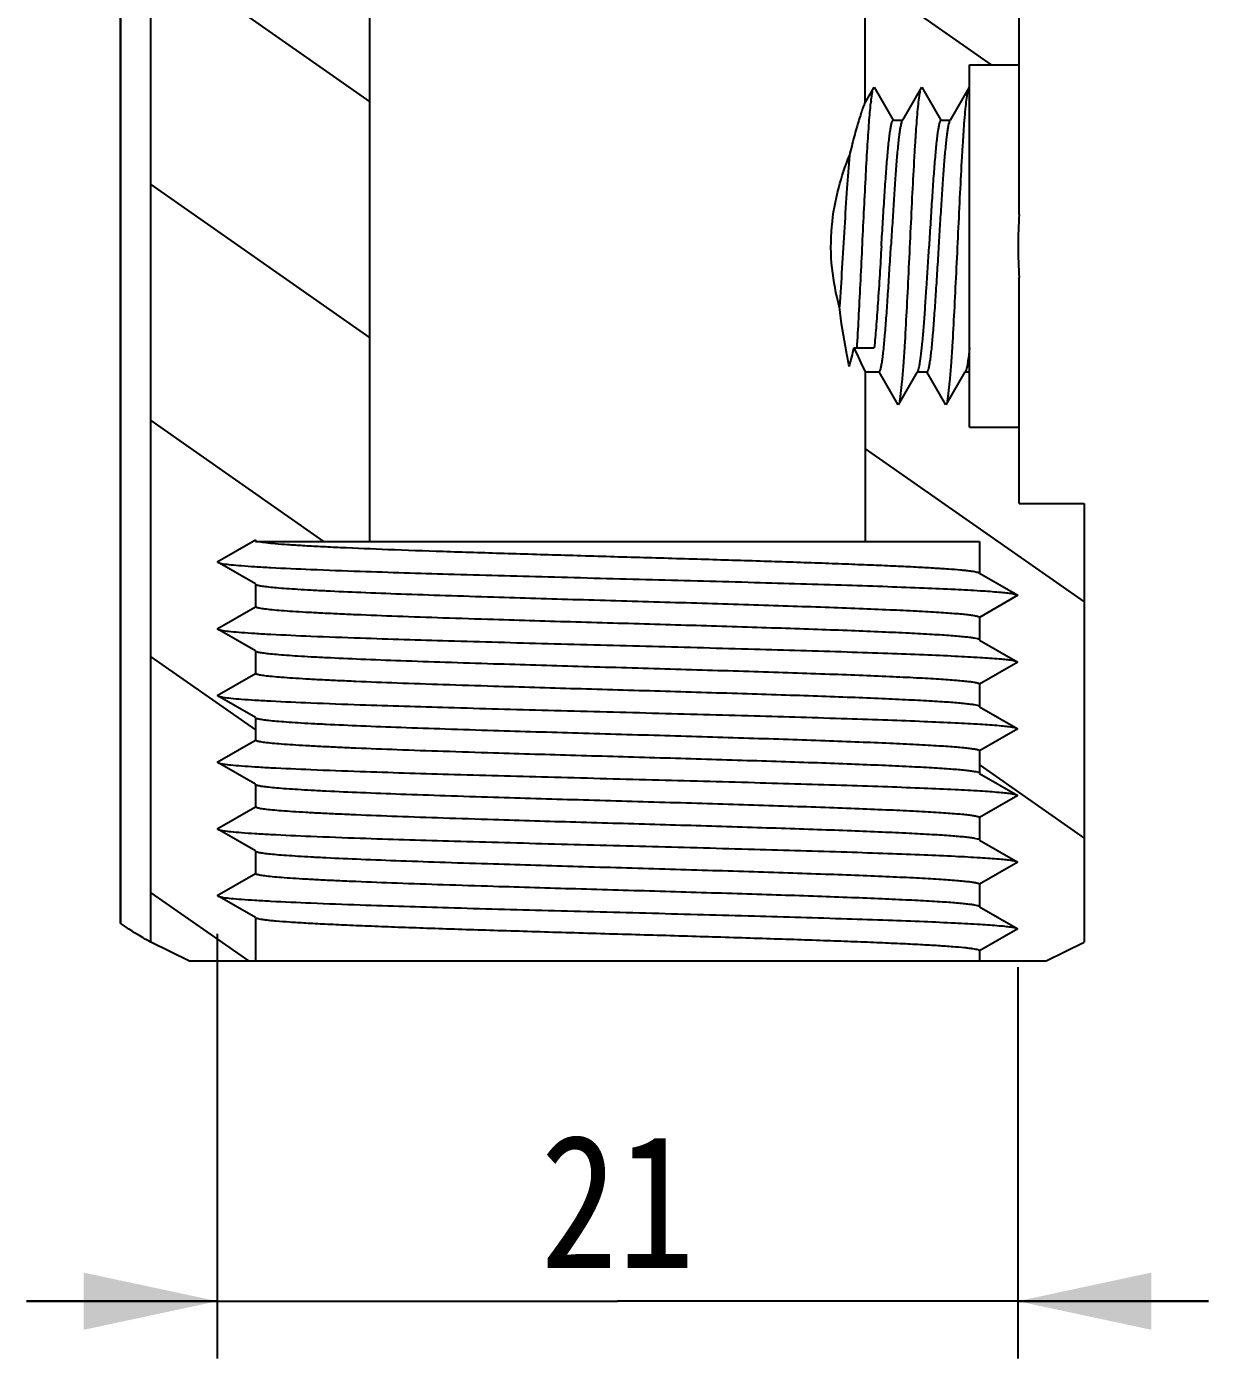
# Model space of a CAD drawing. Header units: millimetres. Extents: x 0 to 297, y 0 to 210.
# Drawn here: x 188.57 to 219.57, y 107.29 to 142.22 of the extents above; entities that cross this region are included whole.
import ezdxf

# ---------------------------------------------------------------- set-up
doc = ezdxf.new("R2010")
doc.units = ezdxf.units.MM
doc.header["$LTSCALE"] = 16.335
doc.layers.get('0').update_dxf_attribs({"linetype": 'CONTINUOUS'})
doc.layers.add('02___PRT_ALL_AXES', color=7, linetype='CONTINUOUS')
doc.styles.get("Standard").update_dxf_attribs({"font": 'txt', "width": 0.85})
doc.dimstyles.new('DIMSTYLE_1', dxfattribs={"dimtxt": 3.5, "dimasz": 3.5, "dimexe": 0.18, "dimexo": 0.0625, "dimgap": 0.09, "dimtad": 1, "dimdsep": 46, "dimtxsty": 'Standard', "dimblk": '_FILLED', "dimblk1": '_FILLED', "dimblk2": '_FILLED', "dimcen": 0.09, "dimadec": 0, "dimazin": 0, "dimtp": 0.01, "dimtm": 0.01, "dimtfac": 1, "dimtofl": 0, "dimtmove": 0, "dimatfit": 3, "dimldrblk": '_FILLED', "dimfxl": 0, "dimtolj": 1, "dimarcsym": 0})

# ---------------------------------------------------------------- blocks, each defined once
blk = doc.blocks.new('_FILLED')
at = {"color": 0, "linetype": 'ByBlock'}
blk.add_solid([(0, 0), (-1, 0.2143), (-1, -0.2143)], dxfattribs=at)
blk = doc.blocks.new('*D5')
at = {"color": 2, "linetype": 'Continuous'}
for p, q in [((193.573, 118.432), (193.573, 107.292)), ((214.573, 117.557), (214.573, 107.292)), ((193.573, 108.792), (188.573, 108.792)), ((188.573, 108.792), (204.073, 108.792)), ((219.573, 108.792), (204.073, 108.792)), ((214.573, 108.792), (219.573, 108.792))]:
    blk.add_line(p, q, dxfattribs=at)
at = {"color": 2, "linetype": 'Continuous', "xscale": 3.5, "yscale": 3.5, "zscale": 3.5}
blk.add_blockref('_FILLED', (193.573, 108.792), dxfattribs=at)
at = {"color": 2, "linetype": 'Continuous', "xscale": 3.5, "yscale": 3.5, "zscale": 3.5, "rotation": 180}
blk.add_blockref('_FILLED', (214.573, 108.792), dxfattribs=at)
at = {"color": 2, "linetype": 'Continuous', "insert": (204.073, 113.167), "char_height": 3.5, "width": 5.95, "attachment_point": 2, "line_spacing_factor": 0.9}
blk.add_mtext('21', dxfattribs=at)

msp = doc.modelspace()

# ---------------------------------------------------------------- hatches: boundary and pattern name
at = {"linetype": 'Continuous'}
h = msp.add_hatch(dxfattribs=at)
h.set_pattern_fill('DEFAULT__6', color=2, scale=5.071251, angle=325, style=0, pattern_type=0)
h.set_pattern_definition([(325, (0, 0), (2.90875, 4.15413), [])])
edge = h.paths.add_edge_path()
edge.add_line((194.923, 183.718), (196.373, 183.718))
edge.add_line((196.373, 145.218), (196.373, 183.718))
edge.add_line((196.373, 145.218), (197.573, 145.218))
edge.add_line((197.573, 145.218), (197.573, 128.718))
edge.add_line((194.573, 128.718), (197.573, 128.718))
edge.add_line((194.573, 128.759), (194.573, 128.718))
edge.add_line((193.573, 128.182), (194.573, 128.759))
edge.add_line((194.573, 127.604), (193.573, 128.182))
edge.add_line((194.573, 127.604), (194.573, 127.009))
edge.add_line((193.573, 126.432), (194.573, 127.009))
edge.add_line((194.573, 125.854), (193.573, 126.432))
edge.add_line((194.573, 125.854), (194.573, 125.259))
edge.add_line((193.573, 124.682), (194.573, 125.259))
edge.add_line((194.573, 124.104), (193.573, 124.682))
edge.add_line((194.573, 124.104), (194.573, 123.509))
edge.add_line((193.573, 122.932), (194.573, 123.509))
edge.add_line((194.573, 122.354), (193.573, 122.932))
edge.add_line((194.573, 122.354), (194.573, 121.759))
edge.add_line((193.573, 121.182), (194.573, 121.759))
edge.add_line((194.573, 120.604), (193.573, 121.182))
edge.add_line((194.573, 120.604), (194.573, 120.009))
edge.add_line((193.573, 119.432), (194.573, 120.009))
edge.add_line((194.573, 118.854), (193.573, 119.432))
edge.add_line((194.573, 118.854), (194.573, 117.718))
edge.add_line((192.824, 117.718), (194.573, 117.718))
edge.add_line((192.824, 117.718), (191.835, 118.213))
edge.add_line((191.835, 118.213), (191.835, 172.223))
edge.add_line((191.835, 172.223), (192.824, 172.718))
edge.add_line((192.824, 172.718), (193.923, 172.718))
edge.add_line((193.923, 173.12), (193.923, 172.718))
edge.add_line((195.123, 173.87), (193.923, 173.12))
edge.add_line((193.923, 174.62), (195.123, 173.87))
edge.add_line((193.923, 174.87), (193.923, 174.62))
edge.add_line((195.123, 175.62), (193.923, 174.87))
edge.add_line((193.923, 176.37), (195.123, 175.62))
edge.add_line((193.923, 176.62), (193.923, 176.37))
edge.add_line((195.123, 177.37), (193.923, 176.62))
edge.add_line((193.923, 178.12), (195.123, 177.37))
edge.add_line((193.923, 178.37), (193.923, 178.12))
edge.add_line((195.123, 179.12), (193.923, 178.37))
edge.add_line((193.923, 179.87), (195.123, 179.12))
edge.add_line((193.923, 180.12), (193.923, 179.87))
edge.add_line((195.123, 180.87), (193.923, 180.12))
edge.add_line((193.923, 181.62), (195.123, 180.87))
edge.add_line((193.923, 181.87), (193.923, 181.62))
edge.add_line((195.123, 182.62), (193.923, 181.87))
edge.add_line((194.324, 183.119), (195.123, 182.62))
edge.add_line((194.923, 183.718), (194.324, 183.119))
edge = h.paths.add_edge_path()
edge.add_line((211.773, 183.718), (213.223, 183.718))
edge.add_line((213.223, 183.718), (213.282, 183.658))
edge.add_line((213.023, 183.495), (213.282, 183.658))
edge.add_line((214.148, 182.792), (213.023, 183.495))
edge.add_line((214.148, 182.792), (214.223, 182.718))
edge.add_line((214.223, 182.718), (214.223, 182.495))
edge.add_line((213.023, 181.745), (214.223, 182.495))
edge.add_line((214.223, 180.995), (213.023, 181.745))
edge.add_line((214.223, 180.995), (214.223, 180.745))
edge.add_line((213.023, 179.995), (214.223, 180.745))
edge.add_line((214.223, 179.245), (213.023, 179.995))
edge.add_line((214.223, 179.245), (214.223, 178.995))
edge.add_line((213.023, 178.245), (214.223, 178.995))
edge.add_line((214.223, 177.495), (213.023, 178.245))
edge.add_line((214.223, 177.495), (214.223, 177.245))
edge.add_line((213.023, 176.495), (214.223, 177.245))
edge.add_line((214.223, 175.745), (213.023, 176.495))
edge.add_line((214.223, 175.745), (214.223, 175.495))
edge.add_line((213.023, 174.745), (214.223, 175.495))
edge.add_line((214.223, 173.995), (213.023, 174.745))
edge.add_line((214.223, 173.995), (214.223, 172.718))
edge.add_line((212.608, 172.718), (214.223, 172.718))
edge.add_line((212.608, 144.718), (212.608, 172.718))
edge.add_line((212.608, 144.718), (214.608, 144.718))
edge.add_line((214.608, 141.218), (214.608, 144.718))
edge.add_line((213.308, 141.218), (214.608, 141.218))
edge.add_line((213.308, 140.634), (213.308, 141.218))
edge.add_line((212.808, 139.768), (213.308, 140.634))
edge.add_line((212.558, 139.768), (212.808, 139.768))
edge.add_line((212.058, 140.634), (212.558, 139.768))
edge.add_line((211.558, 139.768), (212.058, 140.634))
edge.add_line((211.308, 139.768), (211.558, 139.768))
edge.add_line((210.808, 140.634), (211.308, 139.768))
edge.add_line((210.573, 140.226), (210.808, 140.634))
edge.add_line((210.573, 145.218), (210.573, 140.226))
edge.add_line((210.573, 145.218), (211.773, 145.218))
edge.add_line((211.773, 145.218), (211.773, 183.718))
edge = h.paths.add_edge_path()
edge.add_line((213.573, 117.718), (215.321, 117.718))
edge.add_line((213.573, 117.979), (213.573, 117.718))
edge.add_line((214.573, 118.557), (213.573, 117.979))
edge.add_line((213.573, 119.134), (214.573, 118.557))
edge.add_line((213.573, 119.729), (213.573, 119.134))
edge.add_line((214.573, 120.307), (213.573, 119.729))
edge.add_line((213.573, 120.884), (214.573, 120.307))
edge.add_line((213.573, 121.479), (213.573, 120.884))
edge.add_line((214.573, 122.057), (213.573, 121.479))
edge.add_line((213.573, 122.634), (214.573, 122.057))
edge.add_line((213.573, 123.229), (213.573, 122.634))
edge.add_line((214.573, 123.807), (213.573, 123.229))
edge.add_line((213.573, 124.384), (214.573, 123.807))
edge.add_line((213.573, 124.979), (213.573, 124.384))
edge.add_line((214.573, 125.557), (213.573, 124.979))
edge.add_line((213.573, 126.134), (214.573, 125.557))
edge.add_line((213.573, 126.729), (213.573, 126.134))
edge.add_line((214.573, 127.307), (213.573, 126.729))
edge.add_line((213.573, 127.884), (214.573, 127.307))
edge.add_line((213.573, 128.718), (213.573, 127.884))
edge.add_line((210.573, 128.718), (213.573, 128.718))
edge.add_line((210.573, 133.168), (210.573, 128.718))
edge.add_line((210.573, 133.168), (210.933, 133.168))
edge.add_line((211.433, 132.302), (210.933, 133.168))
edge.add_line((211.933, 133.168), (211.433, 132.302))
edge.add_line((211.933, 133.168), (212.183, 133.168))
edge.add_line((212.683, 132.302), (212.183, 133.168))
edge.add_line((213.183, 133.168), (212.683, 132.302))
edge.add_line((213.183, 133.168), (213.308, 133.168))
edge.add_line((213.308, 131.718), (213.308, 133.168))
edge.add_line((213.308, 131.718), (214.608, 131.718))
edge.add_line((214.608, 129.718), (214.608, 131.718))
edge.add_line((214.608, 129.718), (216.311, 129.718))
edge.add_line((216.311, 129.718), (216.311, 118.213))
edge.add_line((215.321, 117.718), (216.311, 118.213))

# ---------------------------------------------------------------- linework, layer by layer
at = {"color": 7, "linetype": 'Continuous'}
for p, q in [((191.835, 118.213), (191.835, 172.223)), ((191.023, 171.719), (191.023, 118.716)), ((191.035, 171.731), (191.035, 118.704)), ((197.573, 128.718), (197.573, 162.318)), ((210.573, 140.226), (210.573, 162.318)), ((214.608, 137.295), (214.608, 144.718)), ((213.308, 141.218), (214.608, 141.218)), ((213.308, 131.718), (213.308, 141.218)), ((210.573, 140.226), (210.808, 140.634)), ((210.808, 140.634), (211.308, 139.768)), ((211.558, 139.768), (212.058, 140.634)), ((212.058, 140.634), (212.558, 139.768)), ((212.808, 139.768), (213.308, 140.634)), ((211.308, 139.768), (211.558, 139.768)), ((212.558, 139.768), (212.808, 139.768)), ((214.608, 129.718), (214.608, 135.64)), ((210.276, 133.798), (210.808, 133.798)), ((210.573, 133.168), (210.933, 133.168)), ((210.573, 133.168), (210.573, 128.718)), ((211.433, 132.302), (210.933, 133.168)), ((211.933, 133.168), (211.433, 132.302)), ((211.933, 133.168), (212.183, 133.168)), ((212.683, 132.302), (212.183, 133.168)), ((213.183, 133.168), (212.683, 132.302)), ((213.183, 133.168), (213.308, 133.168)), ((213.308, 131.718), (214.608, 131.718)), ((214.608, 129.718), (216.311, 129.718)), ((216.311, 129.718), (216.311, 118.213)), ((193.573, 128.182), (194.573, 128.759)), ((194.573, 128.759), (194.573, 128.718)), ((194.573, 128.718), (213.573, 128.718)), ((213.573, 128.718), (213.573, 127.884)), ((194.573, 127.604), (193.573, 128.182)), ((213.573, 127.884), (214.573, 127.307)), ((194.573, 127.604), (194.573, 127.009)), ((214.573, 127.307), (213.573, 126.729)), ((193.573, 126.432), (194.573, 127.009)), ((213.573, 126.729), (213.573, 126.134)), ((194.573, 125.854), (193.573, 126.432)), ((213.573, 126.134), (214.573, 125.557)), ((194.573, 125.854), (194.573, 125.259)), ((214.573, 125.557), (213.573, 124.979)), ((193.573, 124.682), (194.573, 125.259)), ((213.573, 124.979), (213.573, 124.384)), ((194.573, 124.104), (193.573, 124.682)), ((213.573, 124.384), (214.573, 123.807)), ((194.573, 124.104), (194.573, 123.509)), ((214.573, 123.807), (213.573, 123.229)), ((193.573, 122.932), (194.573, 123.509)), ((213.573, 123.229), (213.573, 122.634)), ((194.573, 122.354), (193.573, 122.932)), ((213.573, 122.634), (214.573, 122.057)), ((194.573, 122.354), (194.573, 121.759)), ((214.573, 122.057), (213.573, 121.479)), ((193.573, 121.182), (194.573, 121.759)), ((213.573, 121.479), (213.573, 120.884)), ((194.573, 120.604), (193.573, 121.182)), ((213.573, 120.884), (214.573, 120.307)), ((194.573, 120.604), (194.573, 120.009)), ((214.573, 120.307), (213.573, 119.729)), ((193.573, 119.432), (194.573, 120.009)), ((213.573, 119.729), (213.573, 119.134)), ((194.573, 118.854), (193.573, 119.432)), ((213.573, 119.134), (214.573, 118.557)), ((194.573, 118.854), (194.573, 117.718)), ((191.035, 118.704), (191.023, 118.716)), ((214.573, 118.557), (213.573, 117.979)), ((192.824, 117.718), (191.835, 118.213)), ((215.321, 117.718), (216.311, 118.213)), ((192.824, 117.718), (215.321, 117.718)), ((213.573, 117.979), (213.573, 117.718))]:
    msp.add_line(p, q, dxfattribs=at)
for centre, radius, start, end in [((218.063, 139.413), 7.389, 173.3153, 173.7204), ((220.302, 138.124), 10.919, 203.3424, 206.9969)]:
    msp.add_arc(centre, radius, start, end, dxfattribs=at)
msp.add_ellipse((204.073, 136.468), major_axis=(0, 8.946), ratio=0.726543, start_param=-1.931261, end_param=-1.873827, dxfattribs=at)
for points, knots in [([(210.725, 140.273), (210.731, 140.326), (210.743, 140.416), (210.758, 140.505), (210.766, 140.543)], [0, 0, 0, 0, 0.578637, 1, 1, 1, 1]), ([(211.475, 132.393), (211.482, 132.422), (211.494, 132.49), (211.518, 132.664), (211.547, 132.949), (211.58, 133.365), (211.619, 133.976), (211.664, 134.785), (211.713, 135.777), (211.762, 136.814), (211.811, 137.828), (211.853, 138.629), (211.888, 139.21), (211.913, 139.583), (211.938, 139.905), (211.963, 140.172), (211.987, 140.378), (212.006, 140.495), (212.016, 140.543)], [0, 0, 0, 0, 0.011011, 0.025501, 0.064557, 0.116116, 0.178718, 0.289331, 0.41356, 0.543378, 0.670391, 0.786389, 0.837878, 0.883886, 0.923678, 0.956613, 0.982177, 1, 1, 1, 1]), ([(212.725, 132.393), (212.732, 132.422), (212.744, 132.49), (212.768, 132.664), (212.797, 132.949), (212.83, 133.365), (212.869, 133.976), (212.914, 134.785), (212.963, 135.777), (213.012, 136.814), (213.061, 137.828), (213.103, 138.629), (213.138, 139.21), (213.163, 139.583), (213.188, 139.905), (213.213, 140.172), (213.237, 140.378), (213.256, 140.495), (213.266, 140.543)], [0, 0, 0, 0, 0.011011, 0.025501, 0.064557, 0.116116, 0.178718, 0.289331, 0.41356, 0.543378, 0.670391, 0.786389, 0.837878, 0.883886, 0.923678, 0.956613, 0.982177, 1, 1, 1, 1]), ([(210.563, 140.226), (210.56, 140.219), (210.552, 140.201), (210.531, 140.15), (210.498, 140.059), (210.453, 139.921), (210.399, 139.75), (210.34, 139.552), (210.255, 139.248), (210.194, 139.008), (210.156, 138.843)], [0, 0, 0, 0, 0.015889, 0.040609, 0.114473, 0.216845, 0.34257, 0.487093, 0.646705, 1, 1, 1, 1]), ([(210.356, 133.785), (210.373, 134.048), (210.404, 134.607), (210.464, 135.792), (210.521, 137.014), (210.581, 138.208), (210.624, 139), (210.668, 139.661), (210.7, 140.054), (210.719, 140.222)], [0, 0, 0, 0, 0.122562, 0.260275, 0.552352, 0.691673, 0.816829, 0.921387, 1, 1, 1, 1]), ([(210.996, 136.468), (211.009, 136.682), (211.034, 137.103), (211.072, 137.714), (211.11, 138.278), (211.148, 138.772), (211.181, 139.131), (211.209, 139.369), (211.228, 139.507), (211.245, 139.604), (211.258, 139.666), (211.268, 139.702), (211.278, 139.73), (211.288, 139.752), (211.3, 139.768), (211.308, 139.768)], [0, 0, 0, 0, 0.193842, 0.380322, 0.552199, 0.702965, 0.826864, 0.877249, 0.919276, 0.952588, 0.965904, 0.976967, 0.985789, 0.992432, 1, 1, 1, 1]), ([(211.537, 139.75), (211.529, 139.736), (211.516, 139.696), (211.498, 139.624), (211.481, 139.525), (211.463, 139.401), (211.445, 139.252), (211.419, 139.008), (211.389, 138.652), (211.353, 138.173), (211.317, 137.638), (211.282, 137.063), (211.258, 136.668), (211.246, 136.468)], [0, 0, 0, 0, 0.014761, 0.03738, 0.06787, 0.106055, 0.151669, 0.204329, 0.329058, 0.476166, 0.640733, 0.817356, 1, 1, 1, 1]), ([(212.558, 139.768), (212.55, 139.768), (212.538, 139.752), (212.528, 139.73), (212.518, 139.702), (212.508, 139.666), (212.495, 139.604), (212.478, 139.507), (212.459, 139.369), (212.431, 139.13), (212.398, 138.771), (212.36, 138.278), (212.322, 137.714), (212.284, 137.103), (212.259, 136.682), (212.246, 136.468)], [0, 0, 0, 0, 0.007568, 0.014211, 0.023034, 0.034097, 0.047413, 0.080726, 0.122754, 0.173142, 0.297051, 0.447819, 0.619688, 0.806156, 1, 1, 1, 1]), ([(212.787, 139.75), (212.779, 139.736), (212.766, 139.696), (212.748, 139.624), (212.731, 139.525), (212.713, 139.401), (212.695, 139.252), (212.669, 139.008), (212.639, 138.652), (212.603, 138.173), (212.567, 137.638), (212.532, 137.063), (212.508, 136.668), (212.496, 136.468)], [0, 0, 0, 0, 0.014761, 0.037382, 0.067874, 0.106061, 0.151679, 0.204343, 0.329081, 0.476183, 0.64074, 0.817357, 1, 1, 1, 1]), ([(209.895, 134.872), (209.805, 135.204), (209.668, 135.901), (209.66, 136.961), (209.843, 137.956), (210.048, 138.567), (210.156, 138.843)], [0, 0, 0, 0, 0.254548, 0.523801, 0.780157, 1, 1, 1, 1]), ([(210.156, 138.843), (210.131, 138.556), (210.085, 137.928), (210.024, 136.942), (209.962, 135.905), (209.919, 135.21), (209.895, 134.872)], [0, 0, 0, 0, 0.217184, 0.474565, 0.745013, 1, 1, 1, 1]), ([(210.996, 136.468), (210.966, 135.968), (210.923, 135.253), (210.86, 134.364), (210.826, 133.973), (210.808, 133.798)], [0, 0, 0, 0, 0.560858, 0.80248, 1, 1, 1, 1]), ([(210.933, 133.168), (210.942, 133.168), (210.954, 133.183), (210.964, 133.205), (210.973, 133.233), (210.983, 133.269), (210.997, 133.331), (211.013, 133.428), (211.033, 133.566), (211.06, 133.805), (211.093, 134.164), (211.131, 134.658), (211.169, 135.221), (211.207, 135.832), (211.233, 136.253), (211.246, 136.468)], [0, 0, 0, 0, 0.007568, 0.01421, 0.023034, 0.0341, 0.047414, 0.080724, 0.122756, 0.173138, 0.297049, 0.447813, 0.619698, 0.806138, 1, 1, 1, 1]), ([(211.972, 133.231), (211.979, 133.253), (211.992, 133.305), (212.016, 133.44), (212.045, 133.664), (212.078, 133.992), (212.111, 134.394), (212.145, 134.856), (212.191, 135.554), (212.223, 136.097), (212.246, 136.468)], [0, 0, 0, 0, 0.021298, 0.049617, 0.126715, 0.229292, 0.354422, 0.498482, 0.657242, 1, 1, 1, 1]), ([(212.496, 136.468), (212.483, 136.253), (212.457, 135.832), (212.419, 135.221), (212.381, 134.658), (212.343, 134.164), (212.31, 133.805), (212.283, 133.566), (212.263, 133.428), (212.247, 133.331), (212.233, 133.269), (212.223, 133.233), (212.214, 133.205), (212.204, 133.183), (212.192, 133.168), (212.183, 133.168)], [0, 0, 0, 0, 0.193861, 0.380299, 0.552181, 0.702943, 0.826857, 0.877241, 0.919276, 0.952587, 0.965901, 0.976967, 0.98579, 0.992432, 1, 1, 1, 1]), ([(210.155, 133.312), (210.128, 133.435), (210.021, 133.952), (209.939, 134.473), (209.895, 134.872)], [0, 0, 0, 0, 0.238678, 1, 1, 1, 1]), ([(213.308, 133.798), (213.296, 133.683), (213.279, 133.526), (213.249, 133.34), (213.233, 133.269), (213.225, 133.24)], [0, 0, 0, 0, 0.615204, 0.837491, 1, 1, 1, 1]), ([(211.954, 133.185), (211.956, 133.188), (211.963, 133.203), (211.968, 133.218), (211.972, 133.231)], [0, 0, 0, 0, 0.201697, 1, 1, 1, 1]), ([(213.225, 133.24), (213.223, 133.234), (213.217, 133.216), (213.211, 133.197), (213.204, 133.185)], [0, 0, 0, 0, 0.304675, 1, 1, 1, 1]), ([(194.678, 128.718), (194.734, 128.707), (194.872, 128.688), (195.119, 128.663), (195.441, 128.638), (195.835, 128.613), (196.3, 128.588), (197.046, 128.552), (198.119, 128.509), (199.548, 128.459), (201.129, 128.409), (202.81, 128.358), (204.533, 128.308), (206.241, 128.258), (207.875, 128.208), (209.166, 128.165), (210.122, 128.13), (210.765, 128.104), (211.353, 128.079), (211.878, 128.054), (212.338, 128.028), (212.728, 128.003), (213.008, 127.981), (213.195, 127.963), (213.306, 127.951), (213.398, 127.938), (213.47, 127.926), (213.522, 127.913), (213.55, 127.904), (213.56, 127.898)], [0, 0, 0, 0, 0.009041, 0.022173, 0.0393, 0.060281, 0.084947, 0.11309, 0.178836, 0.255309, 0.339937, 0.42987, 0.522078, 0.613457, 0.700928, 0.781544, 0.818423, 0.852593, 0.883768, 0.911685, 0.936111, 0.956839, 0.973702, 0.980638, 0.986561, 0.99146, 0.995329, 0.998168, 1, 1, 1, 1]), ([(193.593, 128.164), (193.61, 128.157), (193.657, 128.146), (193.703, 128.138), (193.732, 128.133)], [0, 0, 0, 0, 0.388231, 1, 1, 1, 1]), ([(193.732, 128.133), (193.798, 128.123), (193.956, 128.105), (194.231, 128.082), (194.58, 128.058), (195.188, 128.024), (196.11, 127.982), (197.662, 127.925), (199.736, 127.861), (202.291, 127.791), (204.967, 127.721), (207.582, 127.65), (209.642, 127.59), (211.126, 127.54), (212.07, 127.504), (212.878, 127.468), (213.535, 127.433), (213.983, 127.402), (214.257, 127.376), (214.366, 127.363), (214.413, 127.355)], [0, 0, 0, 0, 0.009651, 0.023009, 0.039986, 0.060453, 0.111225, 0.173794, 0.285537, 0.411881, 0.544227, 0.673561, 0.791076, 0.842855, 0.888775, 0.92805, 0.960014, 0.984128, 0.993112, 1, 1, 1, 1]), ([(194.585, 127.59), (194.592, 127.586), (194.612, 127.578), (194.649, 127.568), (194.699, 127.559), (194.789, 127.544), (194.934, 127.527), (195.143, 127.507), (195.401, 127.487), (195.705, 127.467), (196.053, 127.446), (196.602, 127.418), (197.384, 127.383), (198.426, 127.343), (199.588, 127.303), (200.401, 127.277), (200.823, 127.264)], [0, 0, 0, 0, 0.004169, 0.010254, 0.018302, 0.028327, 0.054283, 0.088031, 0.129409, 0.178207, 0.234169, 0.296998, 0.441899, 0.609824, 0.797197, 1, 1, 1, 1]), ([(200.823, 127.264), (201.562, 127.241), (203.058, 127.196), (204.927, 127.142), (206.42, 127.098), (207.499, 127.064), (208.529, 127.031), (209.495, 126.998), (210.384, 126.965), (211.181, 126.932), (211.783, 126.904), (212.211, 126.881), (212.489, 126.864), (212.737, 126.847), (212.953, 126.831), (213.138, 126.814), (213.289, 126.798), (213.408, 126.782), (213.486, 126.768), (213.532, 126.756), (213.553, 126.747), (213.567, 126.74), (213.573, 126.732), (213.573, 126.729)], [0, 0, 0, 0, 0.173504, 0.35164, 0.439254, 0.524212, 0.605295, 0.681341, 0.751255, 0.814034, 0.86878, 0.89289, 0.91471, 0.934159, 0.951171, 0.965688, 0.977658, 0.987051, 0.993844, 0.996272, 0.998067, 0.999265, 1, 1, 1, 1]), ([(214.413, 127.355), (214.442, 127.351), (214.489, 127.343), (214.535, 127.331), (214.552, 127.324)], [0, 0, 0, 0, 0.611769, 1, 1, 1, 1]), ([(200.823, 126.669), (200.383, 126.683), (199.539, 126.71), (198.334, 126.751), (197.409, 126.787), (196.743, 126.817), (196.306, 126.838), (195.913, 126.859), (195.569, 126.88), (195.274, 126.901), (195.03, 126.921), (194.838, 126.942), (194.701, 126.962), (194.619, 126.98), (194.582, 126.995), (194.573, 127.005), (194.573, 127.009)], [0, 0, 0, 0, 0.210627, 0.404335, 0.576562, 0.653368, 0.723348, 0.786111, 0.841286, 0.888566, 0.927676, 0.958406, 0.980613, 0.994256, 0.997977, 1, 1, 1, 1]), ([(213.56, 126.148), (213.555, 126.152), (213.54, 126.158), (213.5, 126.17), (213.429, 126.183), (213.321, 126.199), (213.181, 126.215), (213.01, 126.231), (212.808, 126.247), (212.577, 126.263), (212.211, 126.286), (211.687, 126.313), (210.981, 126.345), (210.181, 126.378), (209.298, 126.41), (208.344, 126.442), (206.968, 126.486), (205.173, 126.54), (202.998, 126.603), (201.542, 126.646), (200.823, 126.669)], [0, 0, 0, 0, 0.001558, 0.003709, 0.009843, 0.018446, 0.029503, 0.042983, 0.05885, 0.077048, 0.097517, 0.144991, 0.200627, 0.263674, 0.333278, 0.408489, 0.488284, 0.65723, 0.830937, 1, 1, 1, 1]), ([(193.593, 126.414), (193.61, 126.407), (193.657, 126.396), (193.703, 126.388), (193.732, 126.383)], [0, 0, 0, 0, 0.388231, 1, 1, 1, 1]), ([(193.732, 126.383), (193.798, 126.373), (193.956, 126.355), (194.231, 126.332), (194.58, 126.308), (195.188, 126.274), (196.11, 126.232), (197.662, 126.175), (199.736, 126.111), (202.291, 126.041), (204.967, 125.971), (207.582, 125.9), (209.642, 125.84), (211.126, 125.79), (212.07, 125.754), (212.878, 125.718), (213.535, 125.683), (213.983, 125.652), (214.257, 125.626), (214.366, 125.613), (214.413, 125.605)], [0, 0, 0, 0, 0.009651, 0.023009, 0.039986, 0.060453, 0.111225, 0.173794, 0.285537, 0.411881, 0.544227, 0.673561, 0.791076, 0.842855, 0.888775, 0.92805, 0.960014, 0.984128, 0.993112, 1, 1, 1, 1]), ([(194.585, 125.84), (194.592, 125.836), (194.612, 125.828), (194.649, 125.818), (194.699, 125.809), (194.789, 125.794), (194.934, 125.777), (195.143, 125.757), (195.401, 125.737), (195.705, 125.717), (196.053, 125.696), (196.602, 125.668), (197.384, 125.633), (198.426, 125.593), (199.588, 125.553), (200.401, 125.527), (200.823, 125.514)], [0, 0, 0, 0, 0.00417, 0.010256, 0.018303, 0.028329, 0.054289, 0.088036, 0.12942, 0.178219, 0.234181, 0.297012, 0.441915, 0.609825, 0.797214, 1, 1, 1, 1]), ([(200.823, 125.514), (201.562, 125.491), (203.058, 125.446), (204.927, 125.392), (206.42, 125.348), (207.499, 125.314), (208.529, 125.281), (209.495, 125.248), (210.383, 125.215), (211.181, 125.182), (211.783, 125.154), (212.211, 125.131), (212.489, 125.114), (212.737, 125.097), (212.953, 125.081), (213.138, 125.064), (213.289, 125.048), (213.408, 125.032), (213.486, 125.018), (213.532, 125.006), (213.553, 124.997), (213.567, 124.99), (213.573, 124.982), (213.573, 124.979)], [0, 0, 0, 0, 0.173501, 0.351627, 0.439241, 0.5242, 0.605286, 0.681332, 0.751247, 0.814027, 0.868772, 0.892885, 0.914704, 0.934155, 0.951169, 0.965685, 0.977657, 0.987051, 0.993844, 0.996272, 0.998067, 0.999266, 1, 1, 1, 1]), ([(214.413, 125.605), (214.442, 125.601), (214.489, 125.593), (214.535, 125.581), (214.552, 125.574)], [0, 0, 0, 0, 0.611769, 1, 1, 1, 1]), ([(200.823, 124.919), (200.383, 124.933), (199.539, 124.96), (198.334, 125.001), (197.409, 125.037), (196.743, 125.067), (196.306, 125.088), (195.913, 125.109), (195.569, 125.13), (195.274, 125.151), (195.03, 125.171), (194.838, 125.192), (194.701, 125.212), (194.619, 125.23), (194.582, 125.245), (194.573, 125.255), (194.573, 125.259)], [0, 0, 0, 0, 0.21064, 0.404328, 0.576566, 0.653367, 0.723353, 0.786113, 0.841293, 0.888568, 0.92768, 0.958407, 0.980613, 0.994257, 0.997977, 1, 1, 1, 1]), ([(213.56, 124.398), (213.555, 124.402), (213.54, 124.408), (213.5, 124.42), (213.429, 124.433), (213.321, 124.449), (213.181, 124.465), (213.01, 124.481), (212.808, 124.497), (212.577, 124.513), (212.212, 124.536), (211.687, 124.563), (210.981, 124.595), (210.182, 124.628), (209.298, 124.66), (208.344, 124.692), (206.968, 124.736), (205.173, 124.79), (202.998, 124.853), (201.542, 124.896), (200.823, 124.919)], [0, 0, 0, 0, 0.001558, 0.003709, 0.009843, 0.018445, 0.029501, 0.042981, 0.058847, 0.077044, 0.097511, 0.144982, 0.200618, 0.263665, 0.33327, 0.408482, 0.488276, 0.657221, 0.830934, 1, 1, 1, 1]), ([(193.593, 124.664), (193.61, 124.657), (193.657, 124.646), (193.703, 124.638), (193.732, 124.633)], [0, 0, 0, 0, 0.388231, 1, 1, 1, 1]), ([(193.732, 124.633), (193.798, 124.623), (193.956, 124.605), (194.231, 124.582), (194.58, 124.558), (195.188, 124.524), (196.11, 124.482), (197.662, 124.425), (199.736, 124.361), (202.291, 124.291), (204.967, 124.221), (207.582, 124.15), (209.642, 124.09), (211.126, 124.04), (212.07, 124.004), (212.878, 123.968), (213.535, 123.933), (213.983, 123.902), (214.257, 123.876), (214.366, 123.863), (214.413, 123.855)], [0, 0, 0, 0, 0.009651, 0.023009, 0.039986, 0.060453, 0.111225, 0.173794, 0.285537, 0.411881, 0.544227, 0.673561, 0.791076, 0.842855, 0.888775, 0.92805, 0.960014, 0.984128, 0.993112, 1, 1, 1, 1]), ([(194.585, 124.09), (194.592, 124.086), (194.612, 124.078), (194.649, 124.068), (194.699, 124.059), (194.789, 124.044), (194.934, 124.027), (195.143, 124.007), (195.401, 123.987), (195.705, 123.967), (196.053, 123.946), (196.602, 123.918), (197.384, 123.883), (198.426, 123.843), (199.588, 123.803), (200.401, 123.777), (200.823, 123.764)], [0, 0, 0, 0, 0.004169, 0.010254, 0.018302, 0.028327, 0.054283, 0.088032, 0.129411, 0.17821, 0.234174, 0.297005, 0.441907, 0.609829, 0.797197, 1, 1, 1, 1]), ([(200.823, 123.764), (201.562, 123.741), (203.058, 123.696), (204.927, 123.642), (206.42, 123.598), (207.499, 123.564), (208.529, 123.531), (209.495, 123.498), (210.384, 123.465), (211.181, 123.432), (211.783, 123.404), (212.211, 123.381), (212.489, 123.364), (212.737, 123.347), (212.953, 123.331), (213.138, 123.314), (213.289, 123.298), (213.408, 123.282), (213.486, 123.268), (213.532, 123.256), (213.553, 123.247), (213.567, 123.24), (213.573, 123.232), (213.573, 123.229)], [0, 0, 0, 0, 0.173504, 0.351636, 0.439249, 0.524207, 0.605293, 0.68134, 0.751257, 0.814037, 0.86878, 0.892891, 0.914709, 0.934158, 0.951172, 0.965686, 0.977658, 0.987051, 0.993844, 0.996272, 0.998067, 0.999266, 1, 1, 1, 1]), ([(214.413, 123.855), (214.442, 123.851), (214.489, 123.843), (214.535, 123.831), (214.552, 123.824)], [0, 0, 0, 0, 0.611769, 1, 1, 1, 1]), ([(200.823, 123.169), (200.383, 123.183), (199.539, 123.21), (198.334, 123.251), (197.409, 123.287), (196.743, 123.317), (196.306, 123.338), (195.913, 123.359), (195.569, 123.38), (195.274, 123.401), (195.03, 123.421), (194.838, 123.442), (194.701, 123.462), (194.619, 123.48), (194.582, 123.495), (194.573, 123.505), (194.573, 123.509)], [0, 0, 0, 0, 0.210628, 0.404341, 0.576571, 0.653378, 0.72336, 0.786121, 0.841294, 0.888571, 0.927679, 0.958407, 0.980613, 0.994256, 0.997977, 1, 1, 1, 1]), ([(213.56, 122.648), (213.555, 122.652), (213.54, 122.658), (213.5, 122.67), (213.429, 122.683), (213.321, 122.699), (213.181, 122.715), (213.01, 122.731), (212.808, 122.747), (212.577, 122.763), (212.212, 122.786), (211.687, 122.813), (210.981, 122.845), (210.182, 122.878), (209.298, 122.91), (208.344, 122.942), (206.968, 122.986), (205.173, 123.04), (202.998, 123.103), (201.542, 123.146), (200.823, 123.169)], [0, 0, 0, 0, 0.001558, 0.003709, 0.009843, 0.018444, 0.029499, 0.04298, 0.058845, 0.077041, 0.09751, 0.144981, 0.200619, 0.263667, 0.333268, 0.408478, 0.488271, 0.657217, 0.830935, 1, 1, 1, 1]), ([(193.593, 122.914), (193.61, 122.907), (193.657, 122.896), (193.703, 122.888), (193.732, 122.883)], [0, 0, 0, 0, 0.388231, 1, 1, 1, 1]), ([(193.732, 122.883), (193.798, 122.873), (193.956, 122.855), (194.231, 122.832), (194.58, 122.808), (195.188, 122.774), (196.11, 122.732), (197.662, 122.675), (199.736, 122.611), (202.291, 122.541), (204.967, 122.471), (207.582, 122.4), (209.642, 122.34), (211.126, 122.29), (212.07, 122.254), (212.878, 122.218), (213.535, 122.183), (213.983, 122.152), (214.257, 122.126), (214.366, 122.113), (214.413, 122.105)], [0, 0, 0, 0, 0.009651, 0.023009, 0.039986, 0.060453, 0.111225, 0.173794, 0.285537, 0.411881, 0.544227, 0.673561, 0.791076, 0.842855, 0.888775, 0.92805, 0.960014, 0.984128, 0.993112, 1, 1, 1, 1]), ([(194.585, 122.34), (194.592, 122.336), (194.612, 122.328), (194.649, 122.318), (194.699, 122.309), (194.789, 122.294), (194.934, 122.277), (195.143, 122.257), (195.401, 122.237), (195.705, 122.217), (196.053, 122.196), (196.602, 122.168), (197.384, 122.133), (198.426, 122.093), (199.588, 122.053), (200.401, 122.027), (200.823, 122.014)], [0, 0, 0, 0, 0.00417, 0.010255, 0.018303, 0.028328, 0.054288, 0.088033, 0.129414, 0.17821, 0.234171, 0.297001, 0.441906, 0.609819, 0.797212, 1, 1, 1, 1]), ([(200.823, 122.014), (201.562, 121.991), (203.058, 121.946), (204.927, 121.892), (206.42, 121.848), (207.499, 121.814), (208.529, 121.781), (209.495, 121.748), (210.384, 121.715), (211.181, 121.682), (211.783, 121.654), (212.211, 121.631), (212.489, 121.614), (212.737, 121.597), (212.953, 121.581), (213.138, 121.564), (213.289, 121.548), (213.408, 121.532), (213.486, 121.518), (213.532, 121.506), (213.553, 121.497), (213.567, 121.49), (213.573, 121.482), (213.573, 121.479)], [0, 0, 0, 0, 0.173503, 0.351638, 0.439253, 0.524211, 0.605295, 0.68134, 0.751254, 0.814033, 0.868779, 0.89289, 0.91471, 0.934158, 0.951171, 0.965687, 0.977658, 0.987051, 0.993844, 0.996272, 0.998067, 0.999265, 1, 1, 1, 1]), ([(214.413, 122.105), (214.442, 122.101), (214.489, 122.093), (214.535, 122.081), (214.552, 122.074)], [0, 0, 0, 0, 0.611769, 1, 1, 1, 1]), ([(200.823, 121.419), (200.383, 121.433), (199.539, 121.46), (198.334, 121.501), (197.409, 121.537), (196.743, 121.567), (196.306, 121.588), (195.913, 121.609), (195.569, 121.63), (195.274, 121.651), (195.03, 121.671), (194.838, 121.692), (194.701, 121.712), (194.619, 121.73), (194.582, 121.745), (194.573, 121.755), (194.573, 121.759)], [0, 0, 0, 0, 0.210627, 0.404335, 0.57656, 0.653366, 0.723347, 0.786111, 0.841285, 0.888566, 0.927676, 0.958406, 0.980613, 0.994256, 0.997977, 1, 1, 1, 1]), ([(213.56, 120.898), (213.555, 120.902), (213.54, 120.908), (213.5, 120.92), (213.429, 120.933), (213.321, 120.949), (213.181, 120.965), (213.01, 120.981), (212.808, 120.997), (212.577, 121.013), (212.211, 121.036), (211.687, 121.063), (210.981, 121.095), (210.181, 121.128), (209.298, 121.16), (208.344, 121.192), (206.968, 121.236), (205.173, 121.29), (202.998, 121.353), (201.542, 121.396), (200.823, 121.419)], [0, 0, 0, 0, 0.001558, 0.003709, 0.009843, 0.018446, 0.029502, 0.042983, 0.05885, 0.077048, 0.097517, 0.144991, 0.200627, 0.263674, 0.333278, 0.40849, 0.488284, 0.65723, 0.830937, 1, 1, 1, 1]), ([(193.593, 121.164), (193.61, 121.157), (193.657, 121.146), (193.703, 121.138), (193.732, 121.133)], [0, 0, 0, 0, 0.388231, 1, 1, 1, 1]), ([(193.732, 121.133), (193.798, 121.123), (193.956, 121.105), (194.231, 121.082), (194.58, 121.058), (195.188, 121.024), (196.11, 120.982), (197.662, 120.925), (199.736, 120.861), (202.291, 120.791), (204.967, 120.721), (207.582, 120.65), (209.642, 120.59), (211.126, 120.54), (212.07, 120.504), (212.878, 120.468), (213.535, 120.433), (213.983, 120.402), (214.257, 120.376), (214.366, 120.363), (214.413, 120.355)], [0, 0, 0, 0, 0.009651, 0.023009, 0.039986, 0.060453, 0.111225, 0.173794, 0.285537, 0.411881, 0.544227, 0.673561, 0.791076, 0.842855, 0.888775, 0.92805, 0.960014, 0.984128, 0.993112, 1, 1, 1, 1]), ([(194.585, 120.59), (194.592, 120.586), (194.612, 120.578), (194.649, 120.568), (194.699, 120.559), (194.789, 120.544), (194.934, 120.527), (195.143, 120.507), (195.401, 120.487), (195.705, 120.467), (196.053, 120.446), (196.602, 120.418), (197.384, 120.383), (198.426, 120.343), (199.588, 120.303), (200.401, 120.277), (200.823, 120.264)], [0, 0, 0, 0, 0.00417, 0.010256, 0.018303, 0.028329, 0.05429, 0.088036, 0.129421, 0.17822, 0.234182, 0.297014, 0.441916, 0.609825, 0.797214, 1, 1, 1, 1]), ([(200.823, 120.264), (201.562, 120.241), (203.058, 120.196), (204.927, 120.142), (206.42, 120.098), (207.499, 120.064), (208.529, 120.031), (209.495, 119.998), (210.383, 119.965), (211.181, 119.932), (211.783, 119.904), (212.211, 119.881), (212.489, 119.864), (212.737, 119.847), (212.953, 119.831), (213.138, 119.814), (213.289, 119.798), (213.408, 119.782), (213.486, 119.768), (213.532, 119.756), (213.553, 119.747), (213.567, 119.74), (213.573, 119.732), (213.573, 119.729)], [0, 0, 0, 0, 0.173501, 0.351627, 0.43924, 0.524199, 0.605285, 0.681332, 0.751248, 0.814027, 0.868773, 0.892885, 0.914704, 0.934155, 0.95117, 0.965685, 0.977657, 0.987051, 0.993844, 0.996272, 0.998067, 0.999266, 1, 1, 1, 1]), ([(214.413, 120.355), (214.442, 120.351), (214.489, 120.343), (214.535, 120.331), (214.552, 120.324)], [0, 0, 0, 0, 0.611769, 1, 1, 1, 1]), ([(200.823, 119.669), (200.383, 119.683), (199.539, 119.71), (198.334, 119.751), (197.409, 119.787), (196.743, 119.817), (196.306, 119.838), (195.913, 119.859), (195.569, 119.88), (195.274, 119.901), (195.03, 119.921), (194.838, 119.942), (194.701, 119.962), (194.619, 119.98), (194.582, 119.995), (194.573, 120.005), (194.573, 120.009)], [0, 0, 0, 0, 0.21064, 0.404328, 0.576566, 0.653368, 0.723354, 0.786114, 0.841294, 0.888569, 0.92768, 0.958407, 0.980613, 0.994257, 0.997977, 1, 1, 1, 1]), ([(213.56, 119.148), (213.555, 119.152), (213.54, 119.158), (213.5, 119.17), (213.429, 119.183), (213.321, 119.199), (213.181, 119.215), (213.01, 119.231), (212.808, 119.247), (212.577, 119.263), (212.212, 119.286), (211.687, 119.313), (210.981, 119.345), (210.182, 119.378), (209.298, 119.41), (208.344, 119.442), (206.968, 119.486), (205.173, 119.54), (202.998, 119.603), (201.542, 119.646), (200.823, 119.669)], [0, 0, 0, 0, 0.001558, 0.003709, 0.009843, 0.018445, 0.029501, 0.042981, 0.058846, 0.077043, 0.09751, 0.144981, 0.200617, 0.263664, 0.333269, 0.40848, 0.488274, 0.65722, 0.830934, 1, 1, 1, 1]), ([(193.593, 119.414), (193.61, 119.407), (193.657, 119.396), (193.703, 119.388), (193.732, 119.383)], [0, 0, 0, 0, 0.388231, 1, 1, 1, 1]), ([(193.732, 119.383), (193.798, 119.373), (193.956, 119.355), (194.231, 119.332), (194.58, 119.308), (195.188, 119.274), (196.11, 119.232), (197.662, 119.175), (199.736, 119.111), (202.291, 119.041), (204.967, 118.971), (207.582, 118.9), (209.642, 118.84), (211.126, 118.79), (212.07, 118.754), (212.878, 118.718), (213.535, 118.683), (213.983, 118.652), (214.257, 118.626), (214.366, 118.613), (214.413, 118.605)], [0, 0, 0, 0, 0.009651, 0.023009, 0.039986, 0.060453, 0.111225, 0.173794, 0.285537, 0.411881, 0.544227, 0.673561, 0.791076, 0.842855, 0.888775, 0.92805, 0.960014, 0.984128, 0.993112, 1, 1, 1, 1]), ([(213.573, 117.979), (213.573, 117.985), (213.562, 117.993), (213.546, 118), (213.517, 118.01), (213.466, 118.022), (213.389, 118.035), (213.29, 118.048), (213.115, 118.067), (212.845, 118.09), (212.46, 118.116), (211.997, 118.143), (211.46, 118.169), (210.854, 118.196), (210.185, 118.223), (209.458, 118.249), (208.682, 118.276), (207.568, 118.312), (206.107, 118.357), (204.311, 118.41), (202.506, 118.463), (200.759, 118.515), (199.369, 118.56), (198.336, 118.597), (197.636, 118.624), (196.996, 118.65), (196.422, 118.677), (195.919, 118.704), (195.492, 118.73), (195.186, 118.753), (194.982, 118.772), (194.861, 118.785), (194.761, 118.798), (194.682, 118.811), (194.626, 118.824), (194.595, 118.834), (194.585, 118.84)], [0, 0, 0, 0, 0.000916, 0.001725, 0.002803, 0.005791, 0.009909, 0.015157, 0.021527, 0.037579, 0.057931, 0.082398, 0.110754, 0.142737, 0.17805, 0.216366, 0.257327, 0.300553, 0.39217, 0.487814, 0.583929, 0.676943, 0.763399, 0.803151, 0.840085, 0.873858, 0.904155, 0.930697, 0.953237, 0.971571, 0.979106, 0.985533, 0.990839, 0.995015, 0.998061, 1, 1, 1, 1]), ([(191.835, 118.213), (191.767, 118.247), (191.49, 118.394), (191.227, 118.566), (191.035, 118.704)], [0, 0, 0, 0, 0.242271, 1, 1, 1, 1]), ([(214.413, 118.605), (214.442, 118.601), (214.489, 118.593), (214.535, 118.581), (214.552, 118.574)], [0, 0, 0, 0, 0.611769, 1, 1, 1, 1])]:
    msp.add_open_spline(points, degree=3, knots=knots, dxfattribs=at)
at = {"layer": '02___PRT_ALL_AXES', "color": 7, "linetype": 'Continuous'}
msp.add_ellipse((216.311, 136.468), major_axis=(0, 4.75), ratio=0.36397, start_param=1.395725, end_param=1.745867, dxfattribs=at)

# ---------------------------------------------------------------- dimensions: what is measured, and where the dimension line sits
at = {"color": 2, "linetype": 'Continuous'}
dim = msp.add_linear_dim(base=(214.573, 108.792), p1=(193.573, 118.432), p2=(214.573, 117.557), dimstyle='DIMSTYLE_1', dxfattribs=at)
dim.commit()
dim.dimension.update_dxf_attribs({"geometry": '*D5', "text_midpoint": (201.098, 111.417), "dimtype": 160})

doc.saveas('drawing.dxf')
